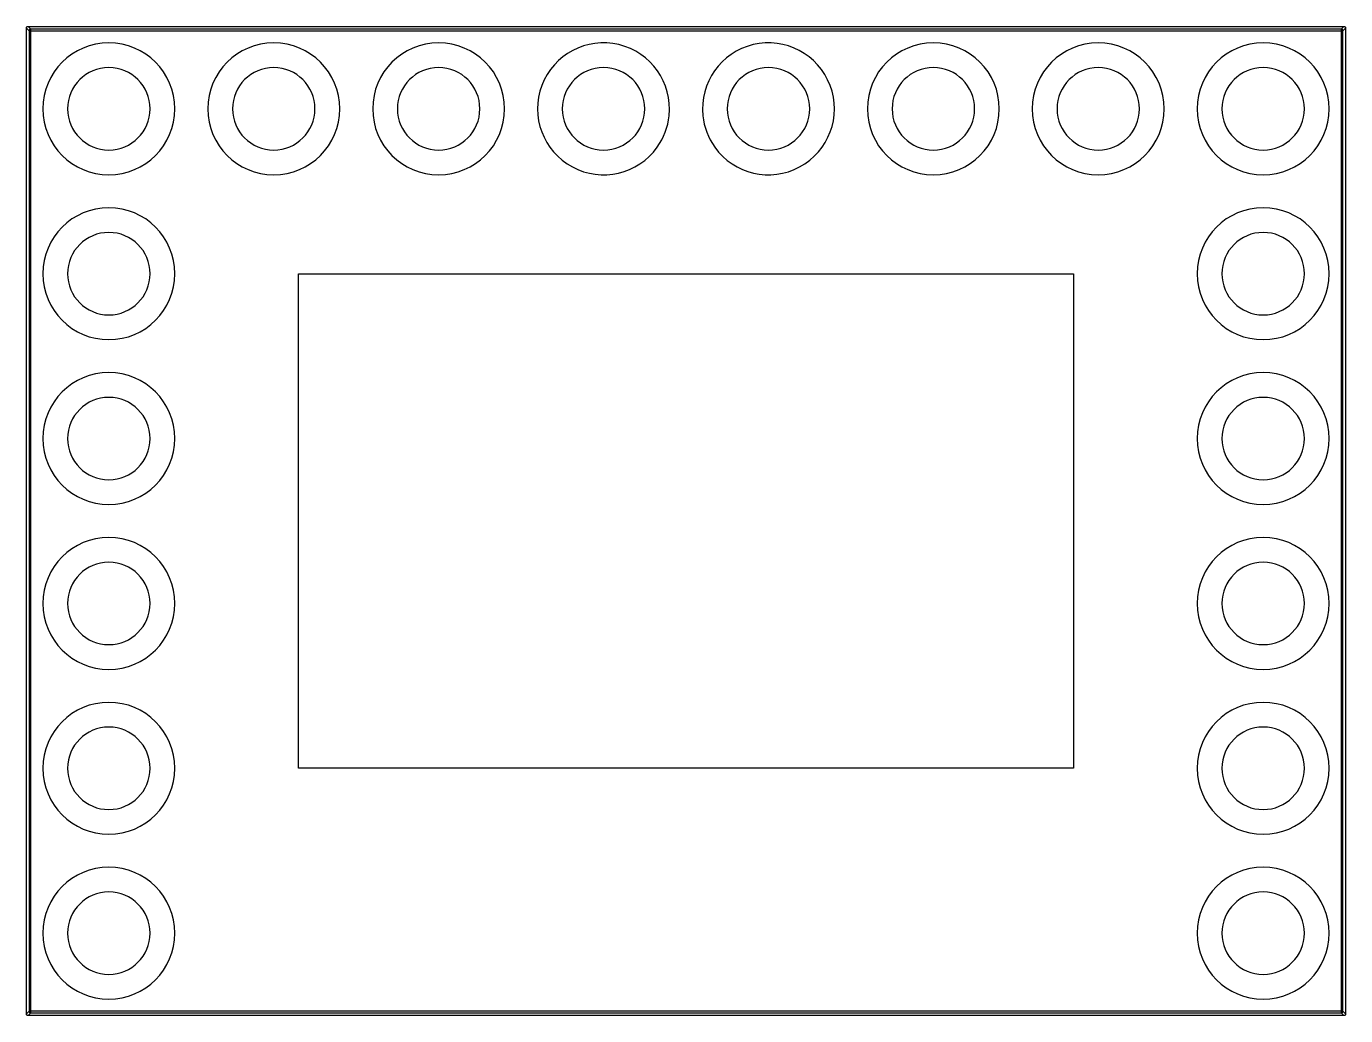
# Model space of a CAD drawing. Header units: millimetres. Extents: x 58.5 to 138.5, y 124.9 to 184.9.
import ezdxf

# ---------------------------------------------------------------- set-up
doc = ezdxf.new("R2010")
doc.units = ezdxf.units.MM

msp = doc.modelspace()

# ---------------------------------------------------------------- linework, layer by layer
at = {"color": 7, "linetype": 'Continuous', "lineweight": 25}
for p, q in [((58.619, 184.854), (58.789, 184.684)), ((58.619, 184.854), (138.419, 184.854)), ((138.25, 184.684), (138.419, 184.854)), ((58.689, 184.584), (58.519, 184.754)), ((58.519, 124.954), (58.519, 184.754)), ((58.689, 184.584), (58.719, 184.584)), ((58.689, 184.584), (58.689, 125.123)), ((58.719, 184.584), (58.789, 184.584)), ((58.789, 184.654), (58.789, 184.684)), ((138.25, 184.684), (58.789, 184.684)), ((58.789, 184.584), (58.789, 184.654)), ((58.789, 184.584), (138.25, 184.584)), ((58.789, 125.123), (58.789, 184.584)), ((138.25, 184.684), (138.25, 184.654)), ((138.25, 184.654), (138.25, 184.584)), ((138.25, 184.584), (138.32, 184.584)), ((138.25, 184.584), (138.25, 125.123)), ((138.32, 184.584), (138.35, 184.584)), ((138.519, 184.754), (138.35, 184.584)), ((138.35, 125.123), (138.35, 184.584)), ((138.519, 184.754), (138.519, 124.954)), ((75.019, 139.854), (75.019, 169.854)), ((75.019, 169.854), (122.019, 169.854)), ((122.019, 169.854), (122.019, 139.854)), ((122.019, 139.854), (75.019, 139.854)), ((58.519, 124.954), (58.689, 125.123)), ((58.789, 125.023), (58.619, 124.854)), ((138.419, 124.854), (58.619, 124.854)), ((58.719, 125.123), (58.689, 125.123)), ((58.789, 125.123), (58.719, 125.123)), ((58.789, 125.053), (58.789, 125.123)), ((138.25, 125.123), (58.789, 125.123)), ((58.789, 125.023), (58.789, 125.053)), ((58.789, 125.023), (138.25, 125.023)), ((138.25, 125.123), (138.25, 125.053)), ((138.32, 125.123), (138.25, 125.123)), ((138.25, 125.053), (138.25, 125.023)), ((138.419, 124.854), (138.25, 125.023)), ((138.35, 125.123), (138.32, 125.123)), ((138.35, 125.123), (138.519, 124.954))]:
    msp.add_line(p, q, dxfattribs=at)
for centre, radius, start, end in [((58.789, 184.584), 0.1, 134.99323, 179.98248), ((58.789, 184.584), 0.1, 90.01005, 135.01211), ((138.25, 184.584), 0.1, 44.98789, 89.98995), ((138.25, 184.584), 0.1, 0.01752, 45.00677), ((63.519, 179.854), 4, 0, 180), ((73.519, 179.854), 4, 0, 180), ((83.519, 179.854), 4, 0, 180), ((93.519, 179.854), 4, 353.99847, 324.38795), ((103.519, 179.854), 4, 215.61205, 186.00153), ((113.519, 179.854), 4, 0, 180), ((123.519, 179.854), 4, 0, 180), ((133.519, 179.854), 4, 0, 180), ((63.519, 179.854), 2.5, 0, 180), ((73.519, 179.854), 2.5, 0, 180), ((83.519, 179.854), 2.5, 0, 180), ((93.519, 179.854), 2.5, 0, 180), ((103.519, 179.854), 2.5, 0, 180), ((113.519, 179.854), 2.5, 0, 180), ((123.519, 179.854), 2.5, 0, 180), ((133.519, 179.854), 2.5, 0, 180), ((63.519, 179.854), 4, 180, 0), ((63.519, 179.854), 2.5, 180, 0), ((73.519, 179.854), 4, 180, 0), ((73.519, 179.854), 2.5, 180, 0), ((83.519, 179.854), 4, 180, 0), ((83.519, 179.854), 2.5, 180, 0), ((93.519, 179.854), 2.5, 180, 0), ((93.519, 179.854), 4, 324.38795, 353.99847), ((103.519, 179.854), 4, 186.00153, 215.61205), ((103.519, 179.854), 2.5, 180, 0), ((113.519, 179.854), 4, 180, 0), ((113.519, 179.854), 2.5, 180, 0), ((123.519, 179.854), 4, 180, 0), ((123.519, 179.854), 2.5, 180, 0), ((133.519, 179.854), 4, 180, 0), ((133.519, 179.854), 2.5, 180, 0), ((63.519, 169.854), 4, 0, 180), ((133.519, 169.854), 4, 0, 180), ((63.519, 169.854), 2.5, 0, 180), ((133.519, 169.854), 2.5, 0, 180), ((63.519, 169.854), 4, 180, 0), ((63.519, 169.854), 2.5, 180, 0), ((133.519, 169.854), 4, 180, 0), ((133.519, 169.854), 2.5, 180, 0), ((63.519, 159.854), 4, 0, 180), ((133.519, 159.854), 4, 0, 180), ((63.519, 159.854), 2.5, 0, 180), ((133.519, 159.854), 2.5, 0, 180), ((63.519, 159.854), 4, 180, 0), ((63.519, 159.854), 2.5, 180, 0), ((133.519, 159.854), 4, 180, 0), ((133.519, 159.854), 2.5, 180, 0), ((63.519, 149.854), 4, 0, 180), ((133.519, 149.854), 4, 0, 180), ((63.519, 149.854), 2.5, 0, 180), ((133.519, 149.854), 2.5, 0, 180), ((63.519, 149.854), 4, 180, 0), ((63.519, 149.854), 2.5, 180, 0), ((133.519, 149.854), 4, 180, 0), ((133.519, 149.854), 2.5, 180, 0), ((63.519, 139.854), 4, 0, 180), ((133.519, 139.854), 4, 0, 180), ((63.519, 139.854), 2.5, 0, 180), ((133.519, 139.854), 2.5, 0, 180), ((63.519, 139.854), 4, 180, 0), ((63.519, 139.854), 2.5, 180, 0), ((133.519, 139.854), 4, 180, 0), ((133.519, 139.854), 2.5, 180, 0), ((63.519, 129.854), 4, 0, 180), ((133.519, 129.854), 4, 0, 180), ((63.519, 129.854), 2.5, 0, 180), ((133.519, 129.854), 2.5, 0, 180), ((63.519, 129.854), 4, 180, 0), ((63.519, 129.854), 2.5, 180, 0), ((133.519, 129.854), 4, 180, 0), ((133.519, 129.854), 2.5, 180, 0), ((58.789, 125.123), 0.1, 180.01821, 225.00181), ((58.789, 125.123), 0.1, 225.00787, 269.96998), ((138.25, 125.123), 0.1, 270.03002, 314.99213), ((138.25, 125.123), 0.1, 314.99819, 359.98179)]:
    msp.add_arc(centre, radius, start, end, dxfattribs=at)
for points, knots in [([(58.519, 184.754), (58.52, 184.762), (58.521, 184.78), (58.532, 184.804), (58.55, 184.828), (58.58, 184.85), (58.606, 184.852), (58.619, 184.854)], [0, 0, 0, 0, 0.168142, 0.331052, 0.500746, 0.749475, 1, 1, 1, 1]), ([(138.419, 184.854), (138.428, 184.853), (138.445, 184.852), (138.47, 184.841), (138.494, 184.823), (138.515, 184.793), (138.518, 184.767), (138.519, 184.754)], [0, 0, 0, 0, 0.168142, 0.331052, 0.500746, 0.749475, 1, 1, 1, 1]), ([(58.619, 124.854), (58.61, 124.854), (58.593, 124.855), (58.569, 124.866), (58.545, 124.885), (58.523, 124.914), (58.521, 124.94), (58.519, 124.954)], [0, 0, 0, 0, 0.168142, 0.331052, 0.500746, 0.749475, 1, 1, 1, 1]), ([(138.519, 124.954), (138.519, 124.945), (138.518, 124.927), (138.507, 124.903), (138.488, 124.879), (138.459, 124.858), (138.433, 124.855), (138.419, 124.854)], [0, 0, 0, 0, 0.168142, 0.3310519, 0.5007457, 0.7494749, 1, 1, 1, 1])]:
    msp.add_open_spline(points, degree=3, knots=knots, dxfattribs=at)

doc.saveas('drawing.dxf')
